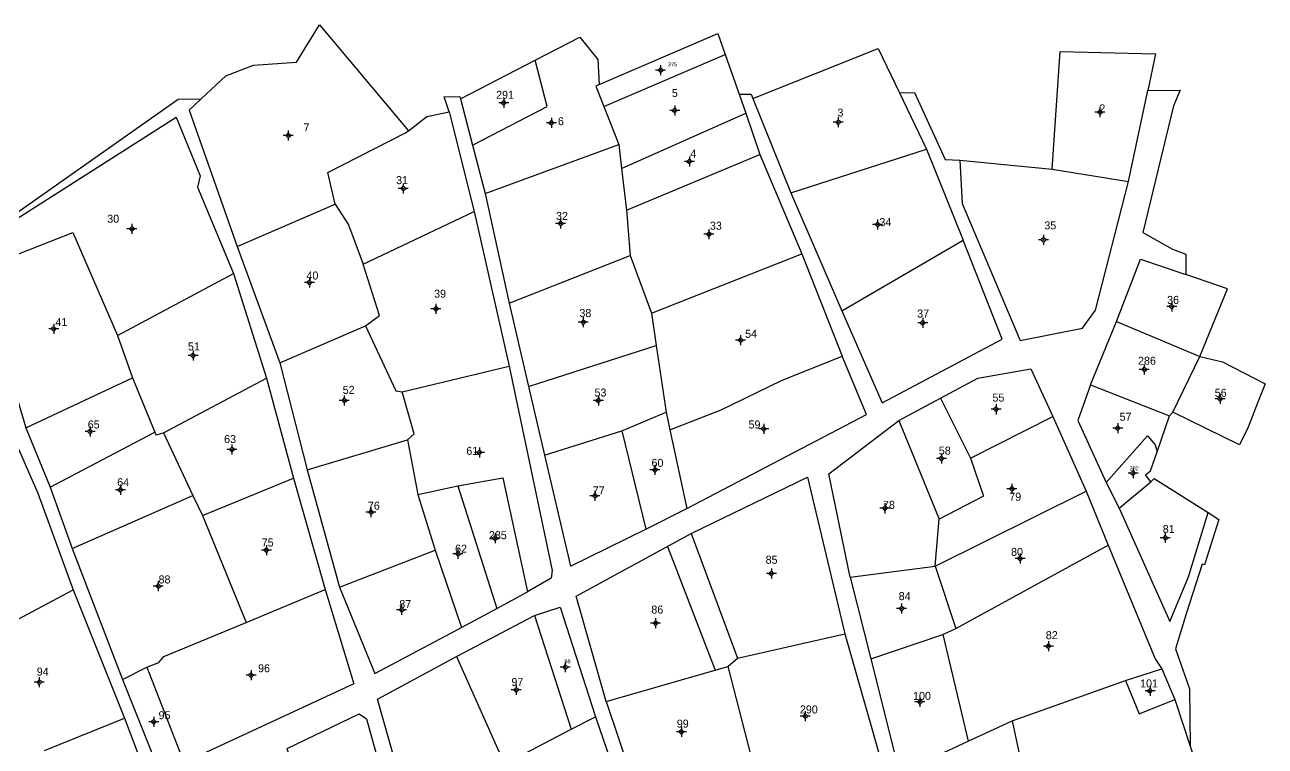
# Model space of a CAD drawing. Extents: x 551522 to 552085, y 1838930 to 1839520.
# Drawn here: x 551769.6 to 552079.4, y 1839339.8 to 1839520 of the extents above; entities that cross this region are included whole.
import ezdxf

# ---------------------------------------------------------------- set-up
doc = ezdxf.new("R2010")
doc.units = 0
for name, color, linetype in [('Level 10', 7, 'Continuous'), ('Level 11', 7, 'Continuous'), ('Level 15', 7, 'Continuous'), ('Level 6', 7, 'Continuous')]:
    doc.layers.add(name, color=color, linetype=linetype)

msp = doc.modelspace()

# ---------------------------------------------------------------- linework, layer by layer
at = {"layer": 'Level 10'}
for p, q in [((551914.18, 1839499.61), (551944.51, 1839512.6)), ((551944.51, 1839512.6), (551948, 1839502.67)), ((551878.37, 1839501.52), (551897.02, 1839511.17)), ((551948, 1839502.67), (551949.67, 1839497.91)), ((551988.06, 1839503.02), (551994.81, 1839488.91)), ((552045.29, 1839480.88), (552050.08, 1839503.57)), ((551878.37, 1839501.52), (551881.41, 1839489.9)), ((551914.18, 1839499.61), (551917.96, 1839490.08)), ((551951.4, 1839501.57), (551960.91, 1839478.04)), ((551875.59, 1839498.27), (551881.79, 1839473.34)), ((551918.66, 1839484.12), (551949.67, 1839497.91)), ((551949.67, 1839497.91), (551953.21, 1839487.61)), ((551881.41, 1839489.9), (551884.57, 1839477.85)), ((551884.57, 1839477.85), (551917.96, 1839490.08)), ((551917.96, 1839490.08), (551918.66, 1839484.12)), ((551919.87, 1839473.72), (551953.21, 1839487.61)), ((551953.21, 1839487.61), (551963.72, 1839462.78)), ((551960.91, 1839478.04), (551994.81, 1839488.91)), ((551994.81, 1839488.91), (552004.02, 1839466.22)), ((551918.66, 1839484.12), (551919.87, 1839473.72)), ((552003.13, 1839486.19), (552026.18, 1839483.93)), ((552026.18, 1839483.93), (552045.29, 1839480.88)), ((551884.57, 1839477.85), (551890.56, 1839450.51)), ((551960.91, 1839478.04), (551973.67, 1839448.56)), ((551822.63, 1839464.64), (551847.1, 1839475.21)), ((551854.11, 1839460.18), (551881.79, 1839473.34)), ((551881.79, 1839473.34), (551890.6, 1839434.76)), ((551919.87, 1839473.72), (551920.77, 1839462.36)), ((551973.67, 1839448.56), (552004.02, 1839466.22)), ((551822.63, 1839464.64), (551833.26, 1839435.56)), ((551890.56, 1839450.51), (551920.77, 1839462.36)), ((551920.77, 1839462.36), (551926.15, 1839448.01)), ((551926.15, 1839448.01), (551963.72, 1839462.78)), ((551963.72, 1839462.78), (551973.72, 1839437.24)), ((551792.7, 1839442.37), (551821.71, 1839457.84)), ((551821.71, 1839457.84), (551829.93, 1839431.7)), ((551890.56, 1839450.51), (551895.43, 1839429.67)), ((551926.15, 1839448.01), (551927.29, 1839439.87)), ((551833.26, 1839435.56), (551854.67, 1839444.79)), ((552035.81, 1839430.03), (552042.33, 1839445.89)), ((552042.33, 1839445.89), (552063.14, 1839437.12)), ((551792.7, 1839442.37), (551796.5, 1839431.82)), ((551895.43, 1839429.67), (551927.29, 1839439.87)), ((551927.29, 1839439.87), (551929.78, 1839423.2)), ((552056.33, 1839423.25), (552063.14, 1839437.12)), ((551833.26, 1839435.56), (551840.13, 1839408.81)), ((551863.82, 1839428.34), (551890.6, 1839434.76)), ((551769.81, 1839419.36), (551796.5, 1839431.82)), ((551796.5, 1839431.82), (551802.06, 1839418.25)), ((551804.22, 1839418.12), (551829.93, 1839431.7)), ((551829.93, 1839431.7), (551836.72, 1839406.74)), ((551895.43, 1839429.67), (551899.37, 1839412.46)), ((552035.81, 1839430.03), (552055.55, 1839422.32)), ((551987.9, 1839421.19), (551998.35, 1839426.78)), ((551998.35, 1839426.78), (552005.81, 1839411.73)), ((551918.7, 1839418.62), (551929.78, 1839423.2)), ((551929.78, 1839423.2), (551930.72, 1839418.85)), ((552005.81, 1839411.73), (552026.42, 1839422.13)), ((552026.42, 1839422.13), (552034.7, 1839403.51)), ((552052.43, 1839413.35), (552055.55, 1839422.32)), ((552055.55, 1839422.32), (552056.33, 1839423.25)), ((551769.81, 1839419.36), (551775.89, 1839404.54)), ((551899.37, 1839412.46), (551918.7, 1839418.62)), ((551918.7, 1839418.62), (551924.69, 1839393.99)), ((551930.72, 1839418.85), (551934.99, 1839399.16)), ((551987.9, 1839421.19), (551997.96, 1839396.53)), ((551775.89, 1839404.54), (551802.06, 1839418.25)), ((551804.22, 1839418.12), (551811.55, 1839402.46)), ((551840.13, 1839408.81), (551865.15, 1839416.29)), ((551865.15, 1839416.29), (551867.78, 1839402.69)), ((551813.92, 1839397.4), (551836.72, 1839406.74)), ((551836.72, 1839406.74), (551844.61, 1839378.93)), ((551840.13, 1839408.81), (551848.16, 1839379.52)), ((551775.89, 1839404.54), (551781.36, 1839389.21)), ((551867.78, 1839402.69), (551877.71, 1839404.87)), ((551877.71, 1839404.87), (551887.47, 1839374.23)), ((551997.02, 1839384.8), (552034.7, 1839403.51)), ((552034.7, 1839403.51), (552040.24, 1839389.98)), ((552039.67, 1839405.65), (552042.94, 1839399.23)), ((552042.94, 1839399.23), (552050.89, 1839405.87)), ((551781.36, 1839389.21), (551811.55, 1839402.46)), ((551811.55, 1839402.46), (551813.92, 1839397.4)), ((551867.78, 1839402.69), (551872.04, 1839388.73)), ((551813.92, 1839397.4), (551824.86, 1839370.68)), ((551924.69, 1839393.99), (551934.99, 1839399.16)), ((551997.02, 1839384.8), (551997.96, 1839396.53)), ((551936.04, 1839392.91), (551947.57, 1839361.77)), ((551781.36, 1839389.21), (551793.93, 1839356.43)), ((551848.16, 1839379.52), (551872.04, 1839388.73)), ((551872.04, 1839388.73), (551878.68, 1839369.46)), ((552002.12, 1839369.24), (552040.24, 1839389.98)), ((551975.76, 1839382.06), (551997.02, 1839384.8)), ((551997.02, 1839384.8), (552002.12, 1839369.24)), ((551975.76, 1839382.06), (551980.93, 1839361.61)), ((551752.49, 1839363.37), (551781.64, 1839378.88)), ((551781.64, 1839378.88), (551794.47, 1839346.77)), ((551824.86, 1839370.68), (551844.61, 1839378.93)), ((551887.47, 1839374.23), (551895.17, 1839378.38)), ((551877.44, 1839362.2), (551896.86, 1839372.43)), ((551878.68, 1839369.46), (551887.47, 1839374.23)), ((551896.86, 1839372.43), (551906.09, 1839344.02)), ((551998.9, 1839367.72), (552002.12, 1839369.24)), ((551947.57, 1839361.77), (551974.39, 1839367.85)), ((551974.39, 1839367.85), (551984.09, 1839333.98)), ((551980.93, 1839361.61), (551998.9, 1839367.72)), ((551998.9, 1839367.72), (552005.27, 1839341.08)), ((551877.44, 1839362.2), (551889.43, 1839335.32)), ((551914.81, 1839350.95), (551945.19, 1839359.73)), ((551945.19, 1839359.73), (551947.57, 1839361.77)), ((551945.19, 1839359.73), (551951.49, 1839335.12)), ((551980.93, 1839361.61), (551988.04, 1839333.07)), ((551793.93, 1839356.43), (551800, 1839359.52)), ((551800, 1839359.52), (551809.34, 1839335.6)), ((552044.51, 1839356.19), (552053.64, 1839359.15)), ((552053.64, 1839359.15), (552056.85, 1839351.45)), ((552016.22, 1839346.17), (552044.51, 1839356.19)), ((551914.81, 1839350.95), (551922.86, 1839327.18)), ((552056.85, 1839351.45), (552060.68, 1839339.83)), ((551774.48, 1839338.72), (551794.47, 1839346.77)), ((551906.09, 1839344.02), (551912.13, 1839347.16)), ((551912.13, 1839347.16), (551916.76, 1839333.56)), ((552005.27, 1839341.08), (552016.22, 1839346.17)), ((552016.22, 1839346.17), (552021.81, 1839320.16)), ((551889.43, 1839335.32), (551906.09, 1839344.02)), ((551988.04, 1839333.07), (552005.27, 1839341.08)), ((552060.68, 1839339.83), (552062.67, 1839333.81))]:
    msp.add_line(p, q, dxfattribs=at)
for points in [[(551813.63, 1839501.5), (551819.77, 1839507.25), (551826.65, 1839509.94), (551837.46, 1839510.65), (551843.2, 1839520), (551865.38, 1839493.55)], [(551913.06, 1839505.11), (551942.69, 1839517.8), (551944.51, 1839512.6)], [(551897.02, 1839511.17), (551908.19, 1839516.95), (551912.72, 1839511.36), (551913.06, 1839505.11)], [(551951.4, 1839501.57), (551982.78, 1839514.1), (551988.06, 1839503.02)], [(552026.18, 1839483.93), (552028.19, 1839513.36), (552052, 1839512.73), (552050.08, 1839503.57)], [(551881.41, 1839489.9), (551900.06, 1839499.57), (551897.02, 1839511.17)], [(551913.06, 1839505.11), (551912.18, 1839504.64), (551914.18, 1839499.61)], [(551948, 1839502.67), (551951.01, 1839502.7), (551951.4, 1839501.57)], [(551988.06, 1839503.02), (551991.84, 1839503.06), (551999.45, 1839486.37), (552003.13, 1839486.19)], [(552050.08, 1839503.57), (552058.2, 1839503.64), (552056.55, 1839499.75), (552048.89, 1839468.15), (552056.25, 1839463.98), (552059.61, 1839462.67), (552059.65, 1839457.6)], [(551762.49, 1839469.54), (551807.91, 1839501.45), (551813.63, 1839501.5)], [(551813.63, 1839501.5), (551810.64, 1839498.69), (551822.63, 1839464.64)], [(551875.59, 1839498.27), (551874.35, 1839502.03), (551878.2, 1839502.06), (551878.37, 1839501.52)], [(551759.11, 1839466.23), (551807.38, 1839496.93), (551813.38, 1839482.27), (551812.69, 1839479.46), (551821.71, 1839457.84)], [(551865.38, 1839493.55), (551869.98, 1839497.08), (551875.59, 1839498.27)], [(551847.1, 1839475.21), (551845.24, 1839483.08), (551864.65, 1839493), (551865.38, 1839493.55)], [(552003.13, 1839486.19), (552003.72, 1839475.4), (552018.26, 1839441.16), (552033.8, 1839444.23), (552037.02, 1839448.74), (552045.29, 1839480.88)], [(551847.1, 1839475.21), (551850.39, 1839470.02), (551854.11, 1839460.18)], [(551761.81, 1839460.37), (551781.53, 1839468.15), (551792.7, 1839442.37)], [(551973.67, 1839448.56), (551983.78, 1839425.54), (552013.7, 1839441.46), (552004.02, 1839466.22)], [(551758.73, 1839459.78), (551763.59, 1839440.57), (551769.81, 1839419.36)], [(551854.67, 1839444.79), (551858.19, 1839447.4), (551854.11, 1839460.18)], [(552042.33, 1839445.89), (552048.26, 1839461.46), (552059.65, 1839457.6)], [(552063.14, 1839437.12), (552070.02, 1839454.08), (552059.65, 1839457.6)], [(551854.67, 1839444.79), (551862.23, 1839428.6), (551863.82, 1839428.34)], [(551930.72, 1839418.85), (551943.56, 1839423.84), (551958.56, 1839431.19), (551973.72, 1839437.24)], [(551934.99, 1839399.16), (551979.86, 1839422.66), (551973.72, 1839437.24)], [(552063.14, 1839437.12), (552068.75, 1839435.84), (552079.44, 1839430.36), (552077.63, 1839425.75), (552075.18, 1839419.49), (552073.05, 1839415.08), (552056.33, 1839423.25)], [(551890.6, 1839434.76), (551901.34, 1839383.66), (551901.03, 1839381.75), (551895.17, 1839378.38)], [(551998.35, 1839426.78), (552007.62, 1839431.74), (552020.92, 1839434.03), (552026.42, 1839422.13)], [(551865.15, 1839416.29), (551866.82, 1839417.83), (551863.82, 1839428.34)], [(552035.81, 1839430.03), (552032.64, 1839421.12), (552039.67, 1839405.65)], [(551975.76, 1839382.06), (551970.46, 1839407.84), (551987.9, 1839421.19)], [(551766.69, 1839416.9), (551772.8, 1839403), (551781.64, 1839378.88)], [(551802.06, 1839418.25), (551802.33, 1839417.54), (551804.22, 1839418.12)], [(552039.67, 1839405.65), (552050.02, 1839417.37), (552051.98, 1839415.07), (552052.43, 1839413.35)], [(551899.37, 1839412.46), (551905.9, 1839384.78), (551924.69, 1839393.99)], [(552050.89, 1839405.87), (552049.5, 1839407.55), (552050.79, 1839408.61), (552052.43, 1839413.35)], [(552005.81, 1839411.73), (552009.06, 1839402.28), (551997.96, 1839396.53)], [(551877.71, 1839404.87), (551888.99, 1839406.87), (551895.17, 1839378.38)], [(551936.04, 1839392.91), (551965.11, 1839407.01), (551974.39, 1839367.85)], [(552050.89, 1839405.87), (552051.7, 1839406.65), (552065.17, 1839398.2)], [(552042.94, 1839399.23), (552055.65, 1839370.98), (552060.26, 1839382.09), (552065.17, 1839398.2)], [(552065.17, 1839398.2), (552067.84, 1839396.46), (552064.26, 1839385.14), (552063.68, 1839385.3), (552059.82, 1839373.08), (552057.04, 1839364.1), (552060.56, 1839354.1), (552060.68, 1839339.83)], [(551914.81, 1839350.95), (551907.26, 1839377.28), (551936.04, 1839392.91)], [(552040.24, 1839389.98), (552051.92, 1839361.65), (552053.64, 1839359.15)], [(551844.61, 1839378.93), (551851.75, 1839355.41), (551811.37, 1839336.67), (551809.34, 1839335.6)], [(551848.16, 1839379.52), (551857.02, 1839357.95), (551878.68, 1839369.46)], [(551896.86, 1839372.43), (551903.33, 1839374.55), (551912.13, 1839347.16)], [(551800, 1839359.52), (551803.02, 1839360.71), (551804.27, 1839362.25), (551824.86, 1839370.68)], [(551869.5, 1839309.85), (551857.67, 1839351.51), (551877.44, 1839362.2)], [(551793.93, 1839356.43), (551801.59, 1839337.35), (551804.23, 1839331.56), (551809.34, 1839335.6)], [(552044.51, 1839356.19), (552047.95, 1839347.87), (552056.85, 1839351.45)], [(551845.19, 1839303.12), (551835.14, 1839339.19), (551853.11, 1839347.9), (551854.88, 1839346.6), (551865.14, 1839309.64)], [(551794.47, 1839346.77), (551801.21, 1839329.02), (551784.65, 1839316.82)]]:
    msp.add_lwpolyline(points, dxfattribs=at)
at = {"layer": 'Level 11'}
for p, q in [((551927.76, 1839508.69), (551927.13, 1839508.69)), ((551928.38, 1839509.31), (551927.76, 1839508.69)), ((551927.76, 1839508.69), (551928.38, 1839508.06)), ((551928.38, 1839509.94), (551928.38, 1839509.31)), ((551929.01, 1839508.69), (551928.38, 1839509.31)), ((551928.38, 1839508.06), (551929.01, 1839508.69)), ((551929.63, 1839508.69), (551929.01, 1839508.69)), ((551928.38, 1839508.06), (551928.38, 1839507.44)), ((551888.59, 1839500.54), (551887.96, 1839500.54)), ((551889.21, 1839501.16), (551888.59, 1839500.54)), ((551888.59, 1839500.54), (551889.21, 1839499.91)), ((551889.21, 1839501.79), (551889.21, 1839501.16)), ((551889.84, 1839500.54), (551889.21, 1839501.16)), ((551889.21, 1839499.91), (551889.84, 1839500.54)), ((551889.21, 1839499.91), (551889.21, 1839499.29)), ((551890.46, 1839500.54), (551889.84, 1839500.54)), ((551931.92, 1839499.23), (551931.29, 1839498.6)), ((551931.92, 1839499.85), (551931.92, 1839499.23)), ((551932.54, 1839498.6), (551931.92, 1839499.23)), ((552038.15, 1839499.47), (552038.15, 1839498.85)), ((551901.11, 1839496.18), (551900.48, 1839495.55)), ((551901.11, 1839496.8), (551901.11, 1839496.18)), ((551901.73, 1839495.55), (551901.11, 1839496.18)), ((551931.29, 1839498.6), (551930.67, 1839498.6)), ((551931.29, 1839498.6), (551931.92, 1839497.98)), ((551931.92, 1839497.98), (551932.54, 1839498.6)), ((551931.92, 1839497.98), (551931.92, 1839497.35)), ((551933.17, 1839498.6), (551932.54, 1839498.6)), ((551972.76, 1839496.27), (551972.14, 1839495.65)), ((551972.76, 1839496.9), (551972.76, 1839496.27)), ((551973.39, 1839495.65), (551972.76, 1839496.27)), ((552037.53, 1839498.22), (552036.9, 1839498.22)), ((552038.15, 1839498.85), (552037.53, 1839498.22)), ((552037.53, 1839498.22), (552038.15, 1839497.6)), ((552038.78, 1839498.22), (552038.15, 1839498.85)), ((552038.15, 1839497.6), (552038.78, 1839498.22)), ((552038.15, 1839497.6), (552038.15, 1839496.97)), ((552039.4, 1839498.22), (552038.78, 1839498.22)), ((551835.38, 1839493.01), (551834.75, 1839492.39)), ((551835.38, 1839493.64), (551835.38, 1839493.01)), ((551836, 1839492.39), (551835.38, 1839493.01)), ((551900.48, 1839495.55), (551899.86, 1839495.55)), ((551900.48, 1839495.55), (551901.11, 1839494.93)), ((551901.11, 1839494.93), (551901.73, 1839495.55)), ((551901.11, 1839494.93), (551901.11, 1839494.3)), ((551902.36, 1839495.55), (551901.73, 1839495.55)), ((551972.14, 1839495.65), (551971.51, 1839495.65)), ((551972.14, 1839495.65), (551972.76, 1839495.02)), ((551972.76, 1839495.02), (551973.39, 1839495.65)), ((551972.76, 1839495.02), (551972.76, 1839494.4)), ((551974.01, 1839495.65), (551973.39, 1839495.65)), ((551834.75, 1839492.39), (551834.13, 1839492.39)), ((551834.75, 1839492.39), (551835.38, 1839491.76)), ((551835.38, 1839491.76), (551836, 1839492.39)), ((551835.38, 1839491.76), (551835.38, 1839491.14)), ((551836.63, 1839492.39), (551836, 1839492.39)), ((551935.58, 1839487.12), (551935.58, 1839486.5)), ((551934.95, 1839485.87), (551934.33, 1839485.87)), ((551935.58, 1839486.5), (551934.95, 1839485.87)), ((551934.95, 1839485.87), (551935.58, 1839485.25)), ((551936.2, 1839485.87), (551935.58, 1839486.5)), ((551935.58, 1839485.25), (551936.2, 1839485.87)), ((551935.58, 1839485.25), (551935.58, 1839484.62)), ((551936.83, 1839485.87), (551936.2, 1839485.87)), ((551863.46, 1839479.15), (551862.84, 1839479.15)), ((551864.09, 1839479.77), (551863.46, 1839479.15)), ((551863.46, 1839479.15), (551864.09, 1839478.52)), ((551864.09, 1839480.4), (551864.09, 1839479.77)), ((551864.71, 1839479.15), (551864.09, 1839479.77)), ((551864.09, 1839478.52), (551864.71, 1839479.15)), ((551864.09, 1839478.52), (551864.09, 1839477.9)), ((551865.34, 1839479.15), (551864.71, 1839479.15)), ((551903.42, 1839471.66), (551903.42, 1839471.04)), ((551982.61, 1839471.4), (551982.61, 1839470.78)), ((551795.69, 1839469.01), (551795.07, 1839469.01)), ((551796.32, 1839469.64), (551795.69, 1839469.01)), ((551795.69, 1839469.01), (551796.32, 1839468.39)), ((551796.32, 1839470.26), (551796.32, 1839469.64)), ((551796.94, 1839469.01), (551796.32, 1839469.64)), ((551796.32, 1839468.39), (551796.94, 1839469.01)), ((551796.32, 1839468.39), (551796.32, 1839467.76)), ((551797.57, 1839469.01), (551796.94, 1839469.01)), ((551902.79, 1839470.41), (551902.17, 1839470.41)), ((551903.42, 1839471.04), (551902.79, 1839470.41)), ((551902.79, 1839470.41), (551903.42, 1839469.79)), ((551904.04, 1839470.41), (551903.42, 1839471.04)), ((551903.42, 1839469.79), (551904.04, 1839470.41)), ((551903.42, 1839469.79), (551903.42, 1839469.16)), ((551904.67, 1839470.41), (551904.04, 1839470.41)), ((551940.47, 1839468.3), (551939.84, 1839467.68)), ((551940.47, 1839468.93), (551940.47, 1839468.3)), ((551941.09, 1839467.68), (551940.47, 1839468.3)), ((551981.99, 1839470.15), (551981.36, 1839470.15)), ((551982.61, 1839470.78), (551981.99, 1839470.15)), ((551981.99, 1839470.15), (551982.61, 1839469.53)), ((551983.24, 1839470.15), (551982.61, 1839470.78)), ((551982.61, 1839469.53), (551983.24, 1839470.15)), ((551982.61, 1839469.53), (551982.61, 1839468.9)), ((551983.86, 1839470.15), (551983.24, 1839470.15)), ((551939.84, 1839467.68), (551939.22, 1839467.68)), ((551939.84, 1839467.68), (551940.47, 1839467.05)), ((551940.47, 1839467.05), (551941.09, 1839467.68)), ((551940.47, 1839467.05), (551940.47, 1839466.43)), ((551941.72, 1839467.68), (551941.09, 1839467.68)), ((552023.43, 1839466.28), (552022.81, 1839466.28)), ((552024.06, 1839466.9), (552023.43, 1839466.28)), ((552023.43, 1839466.28), (552024.06, 1839465.65)), ((552024.06, 1839467.53), (552024.06, 1839466.9)), ((552024.68, 1839466.28), (552024.06, 1839466.9)), ((552024.06, 1839465.65), (552024.68, 1839466.28)), ((552024.06, 1839465.65), (552024.06, 1839465.03)), ((552025.31, 1839466.28), (552024.68, 1839466.28)), ((551840.67, 1839456.23), (551840.04, 1839455.6)), ((551840.67, 1839456.85), (551840.67, 1839456.23)), ((551841.29, 1839455.6), (551840.67, 1839456.23)), ((551840.04, 1839455.6), (551839.42, 1839455.6)), ((551840.04, 1839455.6), (551840.67, 1839454.98)), ((551840.67, 1839454.98), (551841.29, 1839455.6)), ((551840.67, 1839454.98), (551840.67, 1839454.35)), ((551841.92, 1839455.6), (551841.29, 1839455.6)), ((551872.27, 1839449.67), (551871.64, 1839449.05)), ((551872.27, 1839450.3), (551872.27, 1839449.67)), ((551872.89, 1839449.05), (551872.27, 1839449.67)), ((552055.49, 1839449.6), (552054.86, 1839449.6)), ((552056.11, 1839450.22), (552055.49, 1839449.6)), ((552055.49, 1839449.6), (552056.11, 1839448.97)), ((552056.11, 1839450.85), (552056.11, 1839450.22)), ((552056.74, 1839449.6), (552056.11, 1839450.22)), ((552056.11, 1839448.97), (552056.74, 1839449.6)), ((552057.36, 1839449.6), (552056.74, 1839449.6)), ((551871.64, 1839449.05), (551871.02, 1839449.05)), ((551871.64, 1839449.05), (551872.27, 1839448.42)), ((551872.27, 1839448.42), (551872.89, 1839449.05)), ((551872.27, 1839448.42), (551872.27, 1839447.8)), ((551873.52, 1839449.05), (551872.89, 1839449.05)), ((551909.07, 1839446.96), (551909.07, 1839446.33)), ((551993.9, 1839446.83), (551993.9, 1839446.2)), ((552056.11, 1839448.97), (552056.11, 1839448.35)), ((551776.18, 1839444.03), (551775.56, 1839444.03)), ((551776.81, 1839444.65), (551776.18, 1839444.03)), ((551776.18, 1839444.03), (551776.81, 1839443.4)), ((551776.81, 1839445.28), (551776.81, 1839444.65)), ((551777.43, 1839444.03), (551776.81, 1839444.65)), ((551776.81, 1839443.4), (551777.43, 1839444.03)), ((551776.81, 1839443.4), (551776.81, 1839442.78)), ((551778.06, 1839444.03), (551777.43, 1839444.03)), ((551908.44, 1839445.71), (551907.82, 1839445.71)), ((551909.07, 1839446.33), (551908.44, 1839445.71)), ((551908.44, 1839445.71), (551909.07, 1839445.08)), ((551909.69, 1839445.71), (551909.07, 1839446.33)), ((551909.07, 1839445.08), (551909.69, 1839445.71)), ((551909.07, 1839445.08), (551909.07, 1839444.46)), ((551910.32, 1839445.71), (551909.69, 1839445.71)), ((551993.27, 1839445.58), (551992.65, 1839445.58)), ((551993.9, 1839446.2), (551993.27, 1839445.58)), ((551993.27, 1839445.58), (551993.9, 1839444.95)), ((551994.52, 1839445.58), (551993.9, 1839446.2)), ((551993.9, 1839444.95), (551994.52, 1839445.58)), ((551993.9, 1839444.95), (551993.9, 1839444.33)), ((551995.15, 1839445.58), (551994.52, 1839445.58)), ((551947.74, 1839441.25), (551947.11, 1839441.25)), ((551948.36, 1839441.88), (551947.74, 1839441.25)), ((551947.74, 1839441.25), (551948.36, 1839440.63)), ((551948.36, 1839442.5), (551948.36, 1839441.88)), ((551948.99, 1839441.25), (551948.36, 1839441.88)), ((551948.36, 1839440.63), (551948.99, 1839441.25)), ((551948.36, 1839440.63), (551948.36, 1839440)), ((551949.61, 1839441.25), (551948.99, 1839441.25)), ((551810.99, 1839437.38), (551810.36, 1839437.38)), ((551811.61, 1839438.01), (551810.99, 1839437.38)), ((551810.99, 1839437.38), (551811.61, 1839436.76)), ((551811.61, 1839438.63), (551811.61, 1839438.01)), ((551812.24, 1839437.38), (551811.61, 1839438.01)), ((551811.61, 1839436.76), (551812.24, 1839437.38)), ((551812.86, 1839437.38), (551812.24, 1839437.38)), ((551811.61, 1839436.76), (551811.61, 1839436.13)), ((552049.24, 1839434.53), (552048.62, 1839433.91)), ((552049.24, 1839435.16), (552049.24, 1839434.53)), ((552049.87, 1839433.91), (552049.24, 1839434.53)), ((552048.62, 1839433.91), (552047.99, 1839433.91)), ((552048.62, 1839433.91), (552049.24, 1839433.28)), ((552049.24, 1839433.28), (552049.87, 1839433.91)), ((552049.24, 1839433.28), (552049.24, 1839432.66)), ((552050.49, 1839433.91), (552049.87, 1839433.91)), ((552068.18, 1839427.79), (552068.18, 1839427.17)), ((551848.75, 1839426.17), (551848.13, 1839426.17)), ((551849.38, 1839426.8), (551848.75, 1839426.17)), ((551848.75, 1839426.17), (551849.38, 1839425.55)), ((551849.38, 1839427.42), (551849.38, 1839426.8)), ((551850, 1839426.17), (551849.38, 1839426.8)), ((551849.38, 1839425.55), (551850, 1839426.17)), ((551849.38, 1839425.55), (551849.38, 1839424.92)), ((551850.63, 1839426.17), (551850, 1839426.17)), ((551912.24, 1839426.16), (551911.61, 1839426.16)), ((551912.86, 1839426.79), (551912.24, 1839426.16)), ((551912.24, 1839426.16), (551912.86, 1839425.54)), ((551912.86, 1839427.41), (551912.86, 1839426.79)), ((551913.49, 1839426.16), (551912.86, 1839426.79)), ((551912.86, 1839425.54), (551913.49, 1839426.16)), ((551912.86, 1839425.54), (551912.86, 1839424.91)), ((551914.11, 1839426.16), (551913.49, 1839426.16)), ((552012.22, 1839425.2), (552012.22, 1839424.58)), ((552067.56, 1839426.54), (552066.93, 1839426.54)), ((552068.18, 1839427.17), (552067.56, 1839426.54)), ((552067.56, 1839426.54), (552068.18, 1839425.92)), ((552068.81, 1839426.54), (552068.18, 1839427.17)), ((552068.18, 1839425.92), (552068.81, 1839426.54)), ((552068.18, 1839425.92), (552068.18, 1839425.29)), ((552069.43, 1839426.54), (552068.81, 1839426.54)), ((552011.59, 1839423.95), (552010.97, 1839423.95)), ((552012.22, 1839424.58), (552011.59, 1839423.95)), ((552011.59, 1839423.95), (552012.22, 1839423.33)), ((552012.84, 1839423.95), (552012.22, 1839424.58)), ((552012.22, 1839423.33), (552012.84, 1839423.95)), ((552012.22, 1839423.33), (552012.22, 1839422.7)), ((552013.47, 1839423.95), (552012.84, 1839423.95)), ((551785.87, 1839419.02), (551785.25, 1839418.4)), ((551785.87, 1839419.65), (551785.87, 1839419.02)), ((551786.5, 1839418.4), (551785.87, 1839419.02)), ((551953.55, 1839419.05), (551952.93, 1839419.05)), ((551954.18, 1839419.68), (551953.55, 1839419.05)), ((551953.55, 1839419.05), (551954.18, 1839418.43)), ((551954.18, 1839420.3), (551954.18, 1839419.68)), ((551954.8, 1839419.05), (551954.18, 1839419.68)), ((551954.18, 1839418.43), (551954.8, 1839419.05)), ((551955.43, 1839419.05), (551954.8, 1839419.05)), ((552041.97, 1839419.27), (552041.35, 1839419.27)), ((552042.6, 1839419.9), (552041.97, 1839419.27)), ((552041.97, 1839419.27), (552042.6, 1839418.65)), ((552042.6, 1839420.52), (552042.6, 1839419.9)), ((552043.22, 1839419.27), (552042.6, 1839419.9)), ((552042.6, 1839418.65), (552043.22, 1839419.27)), ((552042.6, 1839418.65), (552042.6, 1839418.02)), ((552043.85, 1839419.27), (552043.22, 1839419.27)), ((551785.25, 1839418.4), (551784.62, 1839418.4)), ((551785.25, 1839418.4), (551785.87, 1839417.77)), ((551785.87, 1839417.77), (551786.5, 1839418.4)), ((551785.87, 1839417.77), (551785.87, 1839417.15)), ((551787.12, 1839418.4), (551786.5, 1839418.4)), ((551954.18, 1839418.43), (551954.18, 1839417.8)), ((551820.68, 1839413.89), (551820.06, 1839413.89)), ((551821.31, 1839414.51), (551820.68, 1839413.89)), ((551820.68, 1839413.89), (551821.31, 1839413.26)), ((551821.31, 1839415.14), (551821.31, 1839414.51)), ((551821.93, 1839413.89), (551821.31, 1839414.51)), ((551821.31, 1839413.26), (551821.93, 1839413.89)), ((551821.31, 1839413.26), (551821.31, 1839412.64)), ((551822.56, 1839413.89), (551821.93, 1839413.89)), ((551882.51, 1839413.19), (551881.89, 1839413.19)), ((551883.14, 1839413.82), (551882.51, 1839413.19)), ((551882.51, 1839413.19), (551883.14, 1839412.57)), ((551883.14, 1839414.44), (551883.14, 1839413.82)), ((551883.76, 1839413.19), (551883.14, 1839413.82)), ((551883.14, 1839412.57), (551883.76, 1839413.19)), ((551883.14, 1839412.57), (551883.14, 1839411.94)), ((551884.39, 1839413.19), (551883.76, 1839413.19)), ((551998.56, 1839412.9), (551998.56, 1839412.28)), ((551926.98, 1839409.46), (551926.36, 1839408.84)), ((551926.98, 1839410.09), (551926.98, 1839409.46)), ((551927.61, 1839408.84), (551926.98, 1839409.46)), ((551997.94, 1839411.65), (551997.31, 1839411.65)), ((551998.56, 1839412.28), (551997.94, 1839411.65)), ((551997.94, 1839411.65), (551998.56, 1839411.03)), ((551999.19, 1839411.65), (551998.56, 1839412.28)), ((551998.56, 1839411.03), (551999.19, 1839411.65)), ((551998.56, 1839411.03), (551998.56, 1839410.4)), ((551999.81, 1839411.65), (551999.19, 1839411.65)), ((552046.44, 1839409.27), (552046.44, 1839408.64)), ((551926.36, 1839408.84), (551925.73, 1839408.84)), ((551926.36, 1839408.84), (551926.98, 1839408.21)), ((551926.98, 1839408.21), (551927.61, 1839408.84)), ((551926.98, 1839408.21), (551926.98, 1839407.59)), ((551928.23, 1839408.84), (551927.61, 1839408.84)), ((552045.81, 1839408.02), (552045.19, 1839408.02)), ((552046.44, 1839408.64), (552045.81, 1839408.02)), ((552045.81, 1839408.02), (552046.44, 1839407.39)), ((552047.06, 1839408.02), (552046.44, 1839408.64)), ((552046.44, 1839407.39), (552047.06, 1839408.02)), ((552046.44, 1839407.39), (552046.44, 1839406.77)), ((552047.69, 1839408.02), (552047.06, 1839408.02)), ((551792.82, 1839403.87), (551792.19, 1839403.87)), ((551793.44, 1839404.49), (551792.82, 1839403.87)), ((551792.82, 1839403.87), (551793.44, 1839403.24)), ((551793.44, 1839405.12), (551793.44, 1839404.49)), ((551794.07, 1839403.87), (551793.44, 1839404.49)), ((551793.44, 1839403.24), (551794.07, 1839403.87)), ((551793.44, 1839403.24), (551793.44, 1839402.62)), ((551794.69, 1839403.87), (551794.07, 1839403.87)), ((551911.99, 1839402.99), (551911.36, 1839402.37)), ((551911.99, 1839403.62), (551911.99, 1839402.99)), ((551912.61, 1839402.37), (551911.99, 1839402.99)), ((552015.55, 1839404.12), (552014.92, 1839404.12)), ((552016.17, 1839404.74), (552015.55, 1839404.12)), ((552015.55, 1839404.12), (552016.17, 1839403.49)), ((552016.17, 1839405.37), (552016.17, 1839404.74)), ((552016.8, 1839404.12), (552016.17, 1839404.74)), ((552016.17, 1839403.49), (552016.8, 1839404.12)), ((552016.17, 1839403.49), (552016.17, 1839402.87)), ((552017.42, 1839404.12), (552016.8, 1839404.12)), ((551911.36, 1839402.37), (551910.74, 1839402.37)), ((551911.36, 1839402.37), (551911.99, 1839401.74)), ((551911.99, 1839401.74), (551912.61, 1839402.37)), ((551911.99, 1839401.74), (551911.99, 1839401.12)), ((551913.24, 1839402.37), (551912.61, 1839402.37)), ((551984.45, 1839400.47), (551984.45, 1839399.84)), ((551855.42, 1839398.29), (551854.79, 1839398.29)), ((551856.04, 1839398.92), (551855.42, 1839398.29)), ((551855.42, 1839398.29), (551856.04, 1839397.67)), ((551856.04, 1839399.54), (551856.04, 1839398.92)), ((551856.67, 1839398.29), (551856.04, 1839398.92)), ((551856.04, 1839397.67), (551856.67, 1839398.29)), ((551856.04, 1839397.67), (551856.04, 1839397.04)), ((551857.29, 1839398.29), (551856.67, 1839398.29)), ((551983.83, 1839399.22), (551983.2, 1839399.22)), ((551984.45, 1839399.84), (551983.83, 1839399.22)), ((551983.83, 1839399.22), (551984.45, 1839398.59)), ((551985.08, 1839399.22), (551984.45, 1839399.84)), ((551984.45, 1839398.59), (551985.08, 1839399.22)), ((551984.45, 1839398.59), (551984.45, 1839397.97)), ((551985.7, 1839399.22), (551985.08, 1839399.22)), ((551886.44, 1839391.78), (551885.81, 1839391.78)), ((551887.06, 1839392.4), (551886.44, 1839391.78)), ((551886.44, 1839391.78), (551887.06, 1839391.15)), ((551887.06, 1839393.03), (551887.06, 1839392.4)), ((551887.69, 1839391.78), (551887.06, 1839392.4)), ((551887.06, 1839391.15), (551887.69, 1839391.78)), ((551887.06, 1839391.15), (551887.06, 1839390.53)), ((551888.31, 1839391.78), (551887.69, 1839391.78)), ((552053.83, 1839391.88), (552053.2, 1839391.88)), ((552054.45, 1839392.5), (552053.83, 1839391.88)), ((552053.83, 1839391.88), (552054.45, 1839391.25)), ((552054.45, 1839393.13), (552054.45, 1839392.5)), ((552055.08, 1839391.88), (552054.45, 1839392.5)), ((552054.45, 1839391.25), (552055.08, 1839391.88)), ((552054.45, 1839391.25), (552054.45, 1839390.63)), ((552055.7, 1839391.88), (552055.08, 1839391.88)), ((551829.28, 1839388.75), (551828.66, 1839388.75)), ((551829.91, 1839389.38), (551829.28, 1839388.75)), ((551829.28, 1839388.75), (551829.91, 1839388.13)), ((551829.91, 1839390), (551829.91, 1839389.38)), ((551830.53, 1839388.75), (551829.91, 1839389.38)), ((551829.91, 1839388.13), (551830.53, 1839388.75)), ((551829.91, 1839388.13), (551829.91, 1839387.5)), ((551831.16, 1839388.75), (551830.53, 1839388.75)), ((551877.12, 1839387.85), (551876.49, 1839387.85)), ((551877.74, 1839388.48), (551877.12, 1839387.85)), ((551877.12, 1839387.85), (551877.74, 1839387.23)), ((551877.74, 1839389.1), (551877.74, 1839388.48)), ((551878.37, 1839387.85), (551877.74, 1839388.48)), ((551877.74, 1839387.23), (551878.37, 1839387.85)), ((551878.99, 1839387.85), (551878.37, 1839387.85)), ((552018.2, 1839387.93), (552018.2, 1839387.3)), ((551877.74, 1839387.23), (551877.74, 1839386.6)), ((552017.58, 1839386.68), (552016.95, 1839386.68)), ((552018.2, 1839387.3), (552017.58, 1839386.68)), ((552017.58, 1839386.68), (552018.2, 1839386.05)), ((552018.83, 1839386.68), (552018.2, 1839387.3)), ((552018.2, 1839386.05), (552018.83, 1839386.68)), ((552018.2, 1839386.05), (552018.2, 1839385.43)), ((552019.45, 1839386.68), (552018.83, 1839386.68)), ((551955.45, 1839382.98), (551954.83, 1839382.98)), ((551956.08, 1839383.6), (551955.45, 1839382.98)), ((551955.45, 1839382.98), (551956.08, 1839382.35)), ((551956.08, 1839384.23), (551956.08, 1839383.6)), ((551956.7, 1839382.98), (551956.08, 1839383.6)), ((551956.08, 1839382.35), (551956.7, 1839382.98)), ((551956.08, 1839382.35), (551956.08, 1839381.73)), ((551957.33, 1839382.98), (551956.7, 1839382.98)), ((551802.26, 1839379.8), (551801.64, 1839379.8)), ((551802.89, 1839380.43), (551802.26, 1839379.8)), ((551802.26, 1839379.8), (551802.89, 1839379.18)), ((551802.89, 1839381.05), (551802.89, 1839380.43)), ((551803.51, 1839379.8), (551802.89, 1839380.43)), ((551802.89, 1839379.18), (551803.51, 1839379.8)), ((551802.89, 1839379.18), (551802.89, 1839378.55)), ((551804.14, 1839379.8), (551803.51, 1839379.8)), ((551863.68, 1839375.13), (551863.68, 1839374.51)), ((551988.58, 1839375.41), (551988.58, 1839374.78)), ((551863.06, 1839373.88), (551862.43, 1839373.88)), ((551863.68, 1839374.51), (551863.06, 1839373.88)), ((551863.06, 1839373.88), (551863.68, 1839373.26)), ((551864.31, 1839373.88), (551863.68, 1839374.51)), ((551863.68, 1839373.26), (551864.31, 1839373.88)), ((551863.68, 1839373.26), (551863.68, 1839372.63)), ((551864.93, 1839373.88), (551864.31, 1839373.88)), ((551987.96, 1839374.16), (551987.33, 1839374.16)), ((551988.58, 1839374.78), (551987.96, 1839374.16)), ((551987.96, 1839374.16), (551988.58, 1839373.53)), ((551989.21, 1839374.16), (551988.58, 1839374.78)), ((551988.58, 1839373.53), (551989.21, 1839374.16)), ((551988.58, 1839373.53), (551988.58, 1839372.91)), ((551989.83, 1839374.16), (551989.21, 1839374.16)), ((551926.53, 1839370.52), (551925.91, 1839370.52)), ((551927.16, 1839371.14), (551926.53, 1839370.52)), ((551926.53, 1839370.52), (551927.16, 1839369.89)), ((551927.16, 1839371.77), (551927.16, 1839371.14)), ((551927.78, 1839370.52), (551927.16, 1839371.14)), ((551927.16, 1839369.89), (551927.78, 1839370.52)), ((551927.16, 1839369.89), (551927.16, 1839369.27)), ((551928.41, 1839370.52), (551927.78, 1839370.52)), ((552025.28, 1839366.07), (552025.28, 1839365.44)), ((552024.66, 1839364.82), (552024.03, 1839364.82)), ((552025.28, 1839365.44), (552024.66, 1839364.82)), ((552024.66, 1839364.82), (552025.28, 1839364.19)), ((552025.91, 1839364.82), (552025.28, 1839365.44)), ((552025.28, 1839364.19), (552025.91, 1839364.82)), ((552025.28, 1839364.19), (552025.28, 1839363.57)), ((552026.53, 1839364.82), (552025.91, 1839364.82)), ((551904.57, 1839360.19), (551903.95, 1839359.56)), ((551904.57, 1839360.81), (551904.57, 1839360.19)), ((551905.2, 1839359.56), (551904.57, 1839360.19)), ((551773.16, 1839357.03), (551773.16, 1839356.4)), ((551825.47, 1839357.53), (551824.84, 1839357.53)), ((551826.09, 1839358.15), (551825.47, 1839357.53)), ((551825.47, 1839357.53), (551826.09, 1839356.9)), ((551826.09, 1839358.78), (551826.09, 1839358.15)), ((551826.72, 1839357.53), (551826.09, 1839358.15)), ((551826.09, 1839356.9), (551826.72, 1839357.53)), ((551826.09, 1839356.9), (551826.09, 1839356.28)), ((551827.34, 1839357.53), (551826.72, 1839357.53)), ((551903.95, 1839359.56), (551903.32, 1839359.56)), ((551903.95, 1839359.56), (551904.57, 1839358.94)), ((551904.57, 1839358.94), (551905.2, 1839359.56)), ((551904.57, 1839358.94), (551904.57, 1839358.31)), ((551905.82, 1839359.56), (551905.2, 1839359.56)), ((551772.54, 1839355.78), (551771.91, 1839355.78)), ((551773.16, 1839356.4), (551772.54, 1839355.78)), ((551772.54, 1839355.78), (551773.16, 1839355.15)), ((551773.79, 1839355.78), (551773.16, 1839356.4)), ((551773.16, 1839355.15), (551773.79, 1839355.78)), ((551773.16, 1839355.15), (551773.16, 1839354.53)), ((551774.41, 1839355.78), (551773.79, 1839355.78)), ((551891.7, 1839353.85), (551891.07, 1839353.85)), ((551892.32, 1839354.48), (551891.7, 1839353.85)), ((551891.7, 1839353.85), (551892.32, 1839353.23)), ((551892.32, 1839355.1), (551892.32, 1839354.48)), ((551892.95, 1839353.85), (551892.32, 1839354.48)), ((551892.32, 1839353.23), (551892.95, 1839353.85)), ((551893.57, 1839353.85), (551892.95, 1839353.85)), ((552050.06, 1839353.64), (552049.43, 1839353.64)), ((552050.68, 1839354.27), (552050.06, 1839353.64)), ((552050.06, 1839353.64), (552050.68, 1839353.02)), ((552050.68, 1839354.89), (552050.68, 1839354.27)), ((552051.31, 1839353.64), (552050.68, 1839354.27)), ((552050.68, 1839353.02), (552051.31, 1839353.64)), ((552051.93, 1839353.64), (552051.31, 1839353.64)), ((551892.32, 1839353.23), (551892.32, 1839352.6)), ((551992.55, 1839350.86), (551991.92, 1839350.86)), ((551993.17, 1839351.49), (551992.55, 1839350.86)), ((551992.55, 1839350.86), (551993.17, 1839350.24)), ((551993.17, 1839352.11), (551993.17, 1839351.49)), ((551993.8, 1839350.86), (551993.17, 1839351.49)), ((551993.17, 1839350.24), (551993.8, 1839350.86)), ((551994.42, 1839350.86), (551993.8, 1839350.86)), ((552050.68, 1839353.02), (552050.68, 1839352.39)), ((551963.89, 1839347.32), (551963.27, 1839347.32)), ((551964.52, 1839347.94), (551963.89, 1839347.32)), ((551963.89, 1839347.32), (551964.52, 1839346.69)), ((551964.52, 1839348.57), (551964.52, 1839347.94)), ((551965.14, 1839347.32), (551964.52, 1839347.94)), ((551964.52, 1839346.69), (551965.14, 1839347.32)), ((551965.77, 1839347.32), (551965.14, 1839347.32)), ((551993.17, 1839350.24), (551993.17, 1839349.61)), ((551801.13, 1839345.86), (551800.5, 1839345.86)), ((551801.75, 1839346.48), (551801.13, 1839345.86)), ((551801.13, 1839345.86), (551801.75, 1839345.23)), ((551801.75, 1839347.11), (551801.75, 1839346.48)), ((551802.38, 1839345.86), (551801.75, 1839346.48)), ((551801.75, 1839345.23), (551802.38, 1839345.86)), ((551801.75, 1839345.23), (551801.75, 1839344.61)), ((551803, 1839345.86), (551802.38, 1839345.86)), ((551933.58, 1839344.63), (551933.58, 1839344.01)), ((551964.52, 1839346.69), (551964.52, 1839346.07)), ((551932.96, 1839343.38), (551932.33, 1839343.38)), ((551933.58, 1839344.01), (551932.96, 1839343.38)), ((551932.96, 1839343.38), (551933.58, 1839342.76)), ((551934.21, 1839343.38), (551933.58, 1839344.01)), ((551933.58, 1839342.76), (551934.21, 1839343.38)), ((551933.58, 1839342.76), (551933.58, 1839342.13)), ((551934.83, 1839343.38), (551934.21, 1839343.38))]:
    msp.add_line(p, q, dxfattribs=at)
for centre in [(551928.38, 1839508.69), (551889.21, 1839500.54), (551931.92, 1839498.6), (552038.15, 1839498.22), (551901.11, 1839495.55), (551972.76, 1839495.65), (551835.38, 1839492.39), (551935.58, 1839485.87), (551864.09, 1839479.15), (551796.32, 1839469.01), (551903.42, 1839470.41), (551982.61, 1839470.15), (551940.47, 1839467.68), (552024.06, 1839466.28), (551840.66, 1839455.6), (552056.11, 1839449.6), (551872.27, 1839449.05), (551776.81, 1839444.03), (551909.07, 1839445.71), (551993.89, 1839445.58), (551948.36, 1839441.25), (551811.61, 1839437.38), (552049.24, 1839433.91), (551849.38, 1839426.17), (551912.86, 1839426.16), (552068.18, 1839426.54), (552012.22, 1839423.95), (551785.87, 1839418.4), (551954.18, 1839419.05), (552042.6, 1839419.27), (551821.31, 1839413.89), (551883.14, 1839413.19), (551998.56, 1839411.65), (551926.98, 1839408.84), (552046.44, 1839408.02), (551793.44, 1839403.87), (552016.17, 1839404.12), (551911.99, 1839402.37), (551856.04, 1839398.29), (551984.45, 1839399.22), (551887.06, 1839391.78), (552054.45, 1839391.88), (551829.91, 1839388.75), (551877.74, 1839387.85), (552018.2, 1839386.68), (551956.08, 1839382.98), (551802.89, 1839379.8), (551863.68, 1839373.88), (551988.58, 1839374.16), (551927.16, 1839370.52), (552025.28, 1839364.82), (551904.57, 1839359.56), (551826.09, 1839357.53), (551773.16, 1839355.78), (551892.32, 1839353.85), (552050.68, 1839353.64), (551993.17, 1839350.86), (551964.51, 1839347.32), (551801.75, 1839345.86), (551933.58, 1839343.38)]:
    msp.add_circle(centre, 0.15, dxfattribs=at)
at = {"layer": 'Level 6'}
msp.add_line((551930.08, 1839389.67), (551942.02, 1839358.81), dxfattribs=at)

# ---------------------------------------------------------------- texts
at = {"layer": 'Level 15'}
for s, height, p in [('375', 1, (551930.22, 1839509.62)), ('291', 2, (551887.3, 1839501.51)), ('5', 2, (551931.21, 1839501.96)), ('3', 2, (551972.58, 1839497.07)), ('2', 2, (552038, 1839498.12)), ('6', 2, (551902.75, 1839494.91)), ('7', 2, (551839.18, 1839493.37)), ('4', 2, (551935.8, 1839486.82)), ('31', 2, (551862.32, 1839480.2)), ('30', 2, (551790.15, 1839470.56)), ('32', 2, (551902.28, 1839471.27)), ('34', 2, (551983.06, 1839469.72)), ('33', 2, (551940.72, 1839468.81)), ('35', 2, (552024.26, 1839468.9)), ('40', 2, (551839.92, 1839456.38)), ('39', 2, (551871.81, 1839451.83)), ('36', 2, (552054.94, 1839450.28)), ('41', 2, (551777.21, 1839444.76)), ('38', 2, (551908.11, 1839447.01)), ('37', 2, (551992.5, 1839446.87)), ('54', 2, (551949.5, 1839441.82)), ('51', 2, (551810.31, 1839438.67)), ('286', 2, (552047.67, 1839435.09)), ('52', 2, (551848.97, 1839427.81)), ('53', 2, (551911.88, 1839427.15)), ('55', 2, (552011.3, 1839425.88)), ('56', 2, (552066.83, 1839427.08)), ('57', 2, (552043.07, 1839421.1)), ('65', 2, (551785.28, 1839419.17)), ('59', 2, (551950.36, 1839419.16)), ('63', 2, (551819.35, 1839415.52)), ('61', 2, (551879.85, 1839412.58)), ('58', 2, (551997.9, 1839412.64)), ('60', 2, (551926.13, 1839409.58)), ('282', 1, (552045.55, 1839408.71)), ('64', 2, (551792.64, 1839404.74)), ('77', 2, (551911.45, 1839402.69)), ('79', 2, (552015.51, 1839401.12)), ('76', 2, (551855.27, 1839398.89)), ('78', 2, (551983.96, 1839399.09)), ('81', 2, (552053.85, 1839393.06)), ('75', 2, (551828.75, 1839389.69)), ('285', 2, (551885.49, 1839391.51)), ('62', 2, (551877.06, 1839388.15)), ('80', 2, (552015.95, 1839387.35)), ('85', 2, (551954.63, 1839385.37)), ('88', 2, (551802.97, 1839380.45)), ('84', 2, (551987.88, 1839376.28)), ('87', 2, (551863.11, 1839374.32)), ('86', 2, (551926.08, 1839372.93)), ('82', 2, (552024.63, 1839366.54)), ('96', 2, (551827.83, 1839358.27)), ('98', 1, (551904.37, 1839360.5)), ('94', 2, (551772.54, 1839357.43)), ('97', 2, (551891.12, 1839354.85)), ('101', 2, (552048.19, 1839354.49)), ('100', 2, (551991.47, 1839351.38)), ('95', 2, (551802.97, 1839346.54)), ('290', 2, (551963.19, 1839347.98)), ('99', 2, (551932.44, 1839344.44))]:
    msp.add_text(s, height=height, dxfattribs=at).set_placement(p)

doc.saveas('drawing.dxf')
